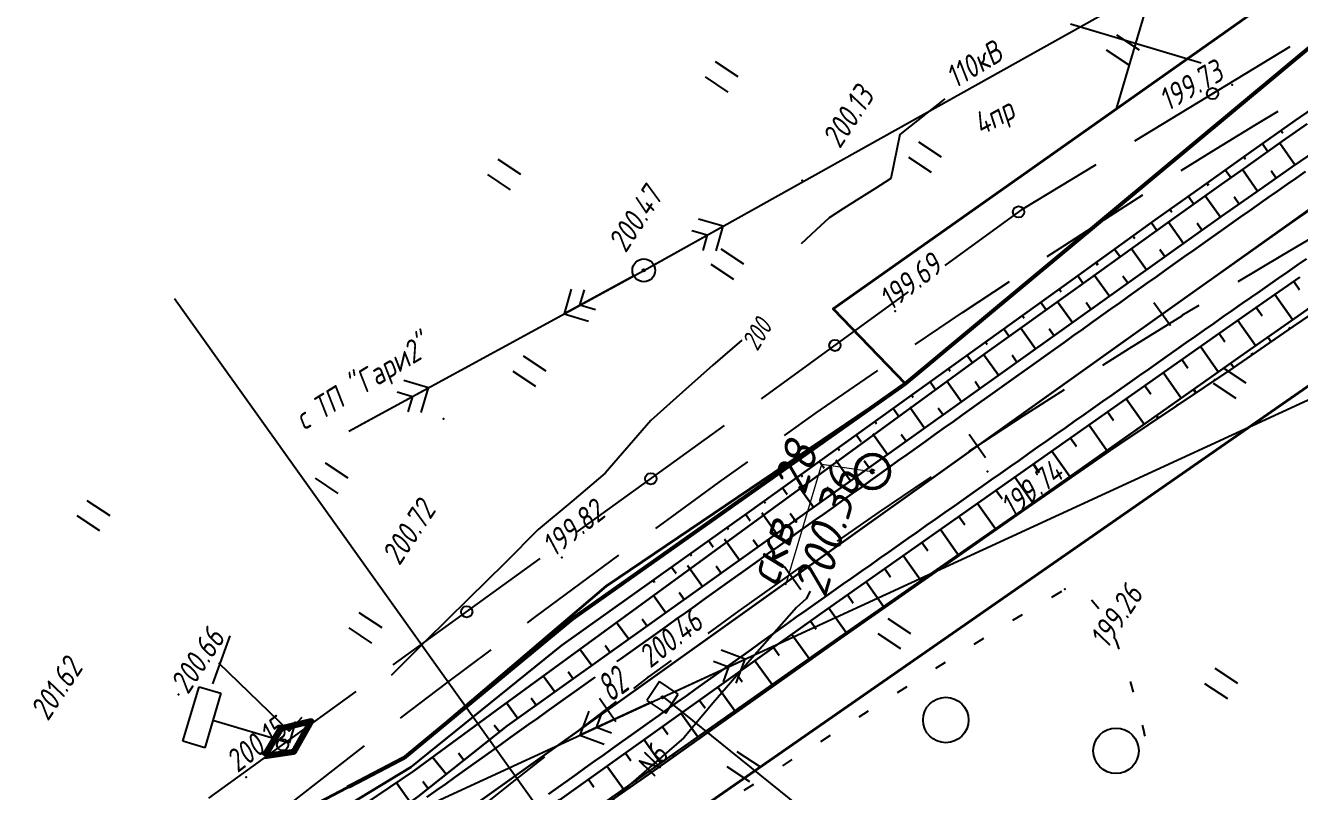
# Model space of a CAD drawing. Header units: millimetres. Extents: x 1808 to 2910, y -1045 to 155.
# Drawn here: x 1901.4 to 2013.6, y -75.3 to -7.8 of the extents above; entities that cross this region are included whole.
import ezdxf

# ---------------------------------------------------------------- set-up
doc = ezdxf.new("R2010")
doc.units = ezdxf.units.MM
doc.linetypes.add('CONTI', pattern=[0])
for name, color, linetype, lineweight in [('10', 1, 'Continuous', 35), ('геология', 7, 'Continuous', 20), ('КОПИЯ_ОСЬ_13_ОТКОСЫ', 7, 'Continuous', 30), ('КОПИЯ_ОСЬ_ГРАНИЦЫ_ПОЛОС', 7, 'Continuous', 30), ('ОСЬ_ВЕРХ_ПОКРЫТИЯ_ГРАНИЦЫ_ПОЛОС', 7, 'Continuous', 30), ('ОСЬ_ВЕРХ_ПОКРЫТИЯ_ОСЬ', 1, 'Continuous', 30)]:
    doc.layers.add(name, color=color, linetype=linetype, lineweight=lineweight)
for name, color, linetype in [('_Ростелеком', 6, 'Continuous'), ('GOR_BDEFAULT', 212, 'CONTI'), ('NAD_MDEFAULT', 7, 'CONTI'), ('PI_OTDEFAULT', 172, 'CONTI'), ('PI_TTDEFAULT', 5, 'CONTI'), ('PLN_O', 7, 'CONTI'), ('SETKR', 2, 'CONTI'), ('SIT_LDEFAULT', 7, 'CONTI'), ('USLZNDEFAULT', 7, 'CONTI'), ('ZAPSKDEFAULT', 7, 'CONTI'), ('КОПИЯ_ОСЬ_ТАНГЕНСЫ', 1, 'Continuous'), ('ОСЬ_ВЕРХ_ПОКРЫТИЯ_ПИКЕТЫ', 1, 'Continuous')]:
    doc.layers.add(name, color=color, linetype=linetype)
doc.styles.add('eskd', font='isocpeur.ttf', dxfattribs={"width": 1.2, "height": 2})
doc.styles.add('SHRFT', font='isocpeui.ttf')
doc.styles.get("Standard").update_dxf_attribs({"font": 'isocpeui.ttf'})
doc.styles.add('ГОСТ', font='isocpeur.ttf', dxfattribs={"height": 4})
doc.linetypes.add('Связь', pattern='A,12.5,[130,ltypeshp.shx,S=1,R=-30,X=0,Y=0.9],1,[130,ltypeshp.shx,S=1,R=-30,X=0,Y=0.9],1,[130,ltypeshp.shx,S=1,R=-30,X=0,Y=0.9],4.5', length=19)

# ---------------------------------------------------------------- blocks, each defined once
blk = doc.blocks.new('BL_333')
at = {"color": 0}
for p, q in [((0, -6), (0, 6)), ((-6, 0), (6, 0))]:
    blk.add_line(p, q, dxfattribs=at)
blk = doc.blocks.new('BL_2011')
at = {"color": 0}
for p, q in [((0, 0), (0, 2.4)), ((1.6, 0), (1.6, 2.4))]:
    blk.add_line(p, q, dxfattribs=at)
blk = doc.blocks.new('BL_2010')
at = {"color": 0}
for centre, radius in [((0, 5.78), 0.4), ((0, 3.46), 0.6), ((0, 3.46), 0.3), ((0, 0), 0.8), ((-3.46, -1.74), 0.6), ((-3.46, -1.74), 0.3), ((3.46, -1.74), 0.6), ((3.46, -1.74), 0.3), ((-5.78, -2.88), 0.4), ((5.78, -2.88), 0.4)]:
    blk.add_circle(centre, radius, dxfattribs=at)
blk = doc.blocks.new('BL_27')
at = {"color": 0}
for p, q in [((1, 1), (-1, 1)), ((-1, 1), (-1, -1)), ((1, -1), (1, 1)), ((-1, -1), (1, -1))]:
    blk.add_line(p, q, dxfattribs=at)
blk.add_circle((0, 0), 0.1, dxfattribs=at)
blk = doc.blocks.new('BL_26')
at = {"color": 0}
for radius in [1, 0.1]:
    blk.add_circle((0, 0), radius, dxfattribs=at)
blk = doc.blocks.new('BL_2004')
at = {"color": 0}
blk.add_circle((0, 0), 2, dxfattribs=at)
blk = doc.blocks.new('BL_13')
at = {"color": 0}
for p, q in [((-2.5, 7), (-2.5, 9)), ((-2.5, 9), (2.5, 9)), ((2.5, 9), (2.5, 7)), ((0, 7), (-2.5, 7)), ((0, 0), (0, 7)), ((2.5, 7), (0, 7)), ((2, 0), (0, 0))]:
    blk.add_line(p, q, dxfattribs=at)

msp = doc.modelspace()

# ---------------------------------------------------------------- linework, layer by layer
at = {"ltscale": 7}
msp.add_lwpolyline([(1970.69, -110.54), (1914.55, -31.89)], dxfattribs=at)
at = {"linetype": 'Continuous'}
msp.add_lwpolyline([(1975.03, -103.93), (1984.95, -89), (1957.59, -66.93)], dxfattribs=at)
at = {"layer": '10'}
for points in [[(2382.69, 127.33), (2304.69, 117.93), (2248.38, 103.31), (2232.75, 96.81), (2234.74, 91.43), (2189.64, 71.97), (2156, 57.46), (2151.97, 61.61), (2129.33, 51.95), (2020.8, 1.33), (1972.53, -32.75), (1978.89, -39.35), (1952.55, -57.17), (1943.27, -65.07), (1934.81, -72.26), (1892.21, -94.53), (1879.6, -105.38), (1875.38, -115.96)], [(2833.66, 67.69), (2735.09, 89.85), (2647.18, 100.83), (2559.51, 104.27), (2471.14, 107.41), (2378.38, 106.69), (2305.8, 97.11), (2295.2, 94.28), (2295.2, 94.28), (2255.3, 73.82), (2141.58, 24.66), (2035.75, -24.69), (1963.91, -74.64), (1919.51, -105.48), (1907.46, -118.26)], [(1907.46, -118.26), (1919.51, -105.48), (1963.91, -74.64), (2035.75, -24.69), (2141.58, 24.66), (2255.3, 73.82), (2295.2, 94.28), (2295.2, 94.28), (2305.8, 97.11), (2378.38, 106.69), (2471.14, 107.41), (2559.51, 104.27), (2647.18, 100.83), (2735.09, 89.85), (2833.66, 67.69)], [(1875.38, -115.96), (1879.6, -105.38), (1892.21, -94.53), (1934.81, -72.26), (1943.27, -65.07), (1952.55, -57.17), (1978.89, -39.35), (1972.53, -32.75), (2020.8, 1.33), (2129.33, 51.95)]]:
    msp.add_lwpolyline(points, dxfattribs=at)
at = {"layer": '_Ростелеком', "color": 5, "linetype": 'Связь', "const_width": 0.35}
msp.add_lwpolyline([(2348.12, 120.89), (2321.15, 116.52), (2312.36, 114.96), (2276.78, 106.97), (2276.78, 106.97), (2234.74, 91.43), (2193.36, 73.57), (2156, 57.46), (2107.09, 38.78), (2083.86, 27.75), (2056.52, 15.86), (2037.69, 5.21), (2016.21, -8.3), (1978.89, -39.35), (1949.58, -60.05), (1934.81, -72.26)], dxfattribs=at)
at = {"layer": '_Ростелеком', "ltscale": 0.25}
for points in [[(1917.92, -65.77), (1919.45, -61.56)], [(1918.43, -63.92), (1924.65, -69.94), (1925.79, -68.7)]]:
    msp.add_lwpolyline(points, dxfattribs=at)
at = {"layer": '_Ростелеком', "color": 5, "linetype": 'ByBlock', "lineweight": 100, "ltscale": 0.25}
msp.add_lwpolyline([(1922.46, -72.15), (1925.06, -71.75), (1926.58, -69.07), (1923.91, -69.71), (1922.46, -72.15)], dxfattribs=at)
at = {"layer": '_Ростелеком', "color": 5, "linetype": 'Связь'}
msp.add_lwpolyline([(1934.81, -72.26, 0.35, 0.35, 0), (1929.82, -74.87, 0, 0, 0), (1924.36, -70.93, 0, 0, 0)], format="xyseb", dxfattribs=at)
at = {"layer": 'GOR_BDEFAULT', "color": 212, "elevation": 200, "flags": 128}
for points in [[(1982.38, -14.26), (1978.41, -17.4), (1977.61, -21.29), (1976.19, -22.18), (1974.8, -23.07), (1973.45, -23.93), (1972.17, -24.76), (1971.01, -25.82), (1969.72, -27.03)], [(1964.48, -35.51), (1961.94, -37.73), (1959.28, -40.11), (1956.49, -42.59), (1952.45, -47.22), (1949.52, -49.73), (1946.56, -52.2), (1943.67, -55.11), (1940.39, -58.33), (1936.69, -61.96), (1933.61, -65.05)], [(1970.51, -57.62), (1970.15, -58.28), (1969.31, -59.04), (1965.2, -63.73), (1961.98, -67.46), (1959.39, -70.53), (1956.79, -72.75), (1954.27, -74.97), (1951.87, -77.16), (1949.58, -79.26)]]:
    msp.add_lwpolyline(points, dxfattribs=at)
at = {"layer": 'PI_TTDEFAULT', "color": 5}
for p in [(2007.66, -13.05, 199.73), (1969.81, -21.45, 200.12), (1955.86, -29.37, 200.47), (1977.99, -32.95, 199.69), (1938.23, -42.45, 200.72), (1986.13, -47.07, 199.74), (1948.65, -54.66, 199.82), (1992.94, -57.45, 199.26), (1956.29, -65.17, 200.46), (1914.9, -66.72, 200.66), (1920.85, -74, 200.15)]:
    msp.add_point(p, dxfattribs=at)
at = {"layer": 'PLN_O'}
for p, q in [((1999.1, -17.96), (2012.78, -9.66)), ((1989.29, -23.92), (1995.68, -20.04)), ((1982.39, -28.93), (1989.29, -23.92)), ((1966.22, -40.68), (1979.16, -31.27)), ((1949.99, -52.4), (1962.96, -43.03)), ((1933.79, -64.11), (1946.75, -54.75)), ((1917.57, -75.83), (1930.54, -66.46))]:
    msp.add_line(p, q, dxfattribs=at)
for centre in [(2005.94, -13.81), (1988.86, -24.23), (1972.69, -35.98), (1956.48, -47.72), (1940.27, -59.43), (1924.06, -71.15)]:
    msp.add_circle(centre, 0.5, dxfattribs=at)
at = {"layer": 'SIT_LDEFAULT', "color": 7}
for p, q in [((1955.86, -29.37), (2130.52, 68.14)), ((2009.66, -16.58), (2011.71, -15.36)), ((2005.87, -18.9), (2009.66, -16.58)), ((2003.18, -20.58), (2005.87, -18.9)), ((1997.41, -24.25), (1999.8, -22.72)), ((1992.93, -27.15), (1997.41, -24.25)), ((1956.74, -28.88), (1962.85, -25.47)), ((1962.85, -25.47), (1960.67, -24.86)), ((1962.23, -27.65), (1962.85, -25.47)), ((1960.09, -25.86), (1961.45, -26.25)), ((1961.45, -26.25), (1961.06, -27.61)), ((2015.67, -25.92), (2011.96, -28.11)), ((1991.39, -28.14), (1992.92, -27.14)), ((2011.96, -28.11), (2008.15, -30.39)), ((1929.88, -43.54), (1955.86, -29.37)), ((1954.99, -29.85), (1948.84, -33.2)), ((1949.47, -31.03), (1948.84, -33.2)), ((1950.24, -32.43), (1950.64, -31.08)), ((1983.93, -33.09), (1988.05, -30.35)), ((1951.6, -32.84), (1950.24, -32.43)), ((2004.73, -32.46), (2003.24, -33.36)), ((1948.84, -33.2), (1951, -33.84)), ((1979.75, -35.91), (1983.93, -33.09)), ((2003.25, -33.38), (1998.56, -36.29)), ((1998.56, -36.29), (1996.24, -37.75)), ((1957.51, -66.96), (2021.77, -37.36)), ((1936.9, -39.71), (1934.73, -39.07)), ((1971.05, -41.93), (1975.34, -38.94)), ((1975.34, -38.94), (1976.46, -38.18)), ((1930.75, -43.06), (1936.9, -39.71)), ((1934.14, -40.08), (1935.49, -40.48)), ((1936.26, -41.89), (1936.9, -39.71)), ((1992.86, -39.89), (1989.22, -42.22)), ((1935.49, -40.48), (1935.1, -41.83)), ((1968.26, -43.91), (1971.05, -41.93)), ((1989.22, -42.22), (1984.88, -45.06)), ((1984.88, -45.06), (1984.48, -45.33)), ((1962.51, -48.03), (1965.01, -46.23)), ((1958.32, -51.06), (1962.51, -48.03)), ((1980.71, -47.84), (1976.55, -50.67)), ((1981.15, -47.56), (1980.72, -47.85)), ((1956.91, -52.1), (1958.33, -51.07)), ((1976.55, -50.67), (1972.9, -53.21)), ((1950.28, -56.95), (1953.67, -54.46)), ((1969.63, -55.51), (1968.29, -56.46)), ((1946.37, -59.84), (1950.28, -56.95)), ((1968.29, -56.46), (1964.22, -59.36)), ((1991.8, -58.13), (1992.66, -57.62)), ((1964.22, -59.36), (1961.5, -61.33)), ((1995.28, -58.39), (1995.94, -59.14)), ((1945.63, -60.39), (1946.37, -59.84)), ((1988.35, -60.17), (1989.21, -59.66)), ((1938.49, -65.73), (1942.42, -62.78)), ((1984.96, -62.27), (1985.81, -61.74)), ((1997.33, -61.79), (1997.44, -62.02)), ((1997.44, -62.02), (1997.69, -62.73)), ((1958.27, -63.71), (1956.29, -65.17)), ((1958.42, -66.54), (1964.78, -63.61)), ((1962, -63.79), (1963.33, -64.27)), ((1964.78, -63.61), (1962.66, -62.82)), ((1963.99, -65.73), (1964.78, -63.61)), ((1981.58, -64.4), (1982.43, -63.87)), ((1963.33, -64.27), (1962.84, -65.61)), ((1934.58, -68.69), (1938.49, -65.73)), ((1956.29, -65.17), (1954.96, -66.18)), ((1978.19, -66.53), (1979.04, -66)), ((1998.68, -65.56), (1998.96, -66.52)), ((1906.68, -90.34), (1957.51, -66.96)), ((1956.6, -67.37), (1950.24, -70.3)), ((1951.03, -68.18), (1950.24, -70.3)), ((1952.39, -68.12), (1950.3, -69.73)), ((1951.7, -69.63), (1952.19, -68.3)), ((1953.42, -67.34), (1952.39, -68.12)), ((1974.82, -68.68), (1975.66, -68.14)), ((1934.43, -68.8), (1934.58, -68.69)), ((1999.74, -69.41), (1999.91, -70.09)), ((1950.24, -70.3), (1952.37, -71.09)), ((1953.02, -70.12), (1951.7, -69.63)), ((1971.45, -70.84), (1972.29, -70.29)), ((1999.9, -70.09), (1999.97, -70.39)), ((1927.02, -74.54), (1930.75, -71.63)), ((1930.75, -71.63), (1931.26, -71.24)), ((1947.13, -72.19), (1944.51, -74.26)), ((1968.09, -73), (1968.93, -72.45)), ((1923.42, -77.38), (1927.02, -74.54)), ((1944.52, -74.26), (1940.64, -77.35)), ((1964.71, -75.15), (1965.55, -74.61))]:
    msp.add_line(p, q, dxfattribs=at)
at = {"layer": 'геология', "color": 1, "linetype": 'Continuous'}
for p, q in [((1968.36, -57.06), (1971.53, -46.43)), ((1971.53, -46.43), (1975.94, -47.09))]:
    msp.add_line(p, q, dxfattribs=at)
at = {"layer": 'геология', "color": 1, "linetype": 'Continuous', "lineweight": 50}
for radius in [1.5, 0.103]:
    msp.add_circle((1975.99, -47.08), radius, dxfattribs=at)
at = {"layer": 'КОПИЯ_ОСЬ_13_ОТКОСЫ'}
for points in [[(1925.59, -79.03), (1935.34, -73.11), (1948.62, -62.41), (1948.62, -62.41), (1965.14, -50.62), (1993.58, -30.21), (2000.89, -24.93), (2004.98, -22.01), (2009.09, -19.09), (2013.21, -16.19), (2016.75, -13.74)], [(1926.15, -79.82), (1935.59, -73.46), (1942.88, -68.09), (1985.93, -36.7), (1994.06, -30.88), (2001.78, -25.32), (2006.69, -21.81), (2008.74, -20.36), (2012.04, -18.04), (2014.27, -16.48)], [(1926.15, -79.82), (1935.59, -73.46), (1942.88, -68.09), (1985.93, -36.7), (1994.06, -30.88), (2001.78, -25.32), (2006.69, -21.81), (2008.74, -20.36), (2012.04, -18.04), (2014.27, -16.48)], [(1935.99, -75.7), (1943.84, -69.48), (2001.88, -28.06), (2006.79, -24.58), (2010.08, -22.28), (2012.96, -20.27), (2019.19, -16)], [(2011.96, -17.06), (2012.12, -17.29)], [(2010.32, -18.21), (2010.81, -18.9)], [(2013.2, -20.11), (2011.87, -18.16)], [(2008.69, -19.37), (2008.85, -19.59)], [(2007.06, -20.52), (2007.54, -21.21)], [(2009.91, -22.39), (2008.57, -20.48)], [(2011.55, -21.25), (2011.11, -20.61)], [(2005.43, -21.68), (2005.59, -21.91)], [(2003.8, -22.85), (2004.29, -23.53)], [(2006.64, -24.69), (2005.3, -22.8)], [(2008.28, -23.54), (2007.83, -22.91)], [(2002.18, -24.01), (2002.34, -24.24)], [(2000.55, -25.18), (2001.04, -25.85)], [(2003.38, -27), (2002.05, -25.13)], [(2005.01, -25.85), (2004.57, -25.22)], [(1998.93, -26.35), (1999.09, -26.57)], [(1997.31, -27.52), (1997.79, -28.19)], [(2000.12, -29.32), (1998.79, -27.47)], [(2001.74, -28.16), (2001.3, -27.54)], [(1995.69, -28.69), (1995.85, -28.91)], [(1948.48, -75.99), (1971.52, -59.55), (2006.27, -35.1), (2010.36, -32.24), (2013.63, -29.97)], [(1994.07, -29.86), (1994.55, -30.53)], [(1996.86, -31.64), (1995.55, -29.81)], [(1998.49, -30.48), (1998.05, -29.87)], [(1949.91, -77.99), (1973.05, -61.69), (1989.23, -50.45), (2008.66, -36.74), (2013.14, -33.6), (2016.41, -31.33)], [(1949.91, -77.99), (1973.05, -61.69), (1989.23, -50.45), (2008.66, -36.74), (2013.14, -33.6), (2016.41, -31.33)], [(1992.44, -31.03), (1992.6, -31.25)], [(2013.08, -30.36), (2013.59, -31.1)], [(1950.01, -78.13), (1956.56, -73.54), (1972.88, -61.98), (1989.28, -50.52), (1996.93, -45.23), (1997.75, -44.66), (2007.71, -37.99), (2013.05, -34.32), (2016.33, -32.08)], [(1990.82, -32.2), (1991.29, -32.86)], [(1993.6, -33.97), (1992.3, -32.14)], [(1995.23, -32.8), (1994.8, -32.19)], [(2011.43, -31.5), (2012.97, -33.71)], [(1989.19, -33.36), (1989.35, -33.58)], [(2009.79, -32.64), (2010.31, -33.38)], [(1987.57, -34.53), (1988.04, -35.19)], [(1990.35, -36.29), (1989.05, -34.47)], [(1991.98, -35.13), (1991.54, -34.52)], [(2008.15, -33.79), (2009.71, -36)], [(2012.74, -34.53), (2012.65, -34.39)], [(1985.94, -35.69), (1986.1, -35.91)], [(2006.51, -34.93), (2007.03, -35.67)], [(2011.09, -35.66), (2010.8, -35.24)], [(1984.32, -36.86), (1984.79, -37.51)], [(1987.09, -38.61), (1985.79, -36.8)], [(1988.72, -37.45), (1988.29, -36.85)], [(2004.88, -36.08), (2006.44, -38.3)], [(2009.45, -36.8), (2009.36, -36.67)], [(1982.69, -38.03), (1982.85, -38.24)], [(2003.24, -37.23), (2003.76, -37.97)], [(2007.8, -37.93), (2007.53, -37.54)], [(1981.07, -39.19), (1981.53, -39.83)], [(1983.84, -40.94), (1982.54, -39.12)], [(1985.46, -39.77), (1985.03, -39.17)], [(2001.61, -38.38), (2003.17, -40.61)], [(2006.14, -39.04), (2006.07, -38.94)], [(1979.44, -40.36), (1979.59, -40.57)], [(1999.97, -39.53), (2000.49, -40.28)], [(2004.48, -40.16), (2004.26, -39.84)], [(1980.58, -43.26), (1979.28, -41.43)], [(1982.21, -42.1), (1981.77, -41.49)], [(1998.34, -40.68), (1999.91, -42.92)], [(2002.82, -41.27), (2002.76, -41.19)], [(1977.82, -41.52), (1978.27, -42.15)], [(1996.7, -41.84), (1997.22, -42.58)], [(2001.15, -42.38), (2001, -42.15)], [(1976.19, -42.69), (1976.34, -42.89)], [(1995.06, -42.99), (1996.64, -45.22)], [(1999.49, -43.5), (1999.46, -43.45)], [(1974.57, -43.85), (1975.01, -44.47)], [(1977.32, -45.58), (1976.02, -43.75)], [(1978.95, -44.42), (1978.52, -43.81)], [(1993.43, -44.14), (1993.95, -44.88)], [(1997.83, -44.61), (1997.73, -44.46)], [(1972.94, -45.02), (1973.09, -45.22)], [(1991.79, -45.29), (1993.37, -47.53)], [(1996.18, -45.74), (1996.15, -45.7)], [(1971.32, -46.19), (1971.75, -46.79)], [(1974.07, -47.91), (1972.76, -46.07)], [(1975.7, -46.75), (1975.26, -46.13)], [(1990.16, -46.44), (1990.68, -47.19)], [(1994.54, -46.88), (1994.46, -46.76)], [(1969.69, -47.35), (1969.83, -47.55)], [(1988.52, -47.59), (1990.1, -49.84)], [(1992.89, -48.02), (1992.87, -47.99)], [(1968.07, -48.52), (1968.49, -49.11)], [(1970.81, -50.23), (1969.5, -48.39)], [(1972.44, -49.07), (1972, -48.46)], [(1986.88, -48.74), (1987.41, -49.49)], [(1991.25, -49.16), (1991.19, -49.07)], [(1966.44, -49.68), (1966.58, -49.88)], [(1985.25, -49.89), (1986.82, -52.13)], [(1989.6, -50.29), (1989.59, -50.27)], [(1964.82, -50.85), (1965.23, -51.43)], [(1967.56, -52.55), (1966.24, -50.71)], [(1969.18, -51.39), (1968.75, -50.78)], [(1983.61, -51.04), (1984.13, -51.78)], [(1987.96, -51.44), (1987.91, -51.37)], [(1963.19, -52.01), (1963.33, -52.2)], [(1981.98, -52.19), (1983.54, -54.41)], [(1986.32, -52.58), (1986.3, -52.56)], [(1961.56, -53.17), (1961.97, -53.75)], [(1964.3, -54.88), (1962.98, -53.03)], [(1965.93, -53.72), (1965.49, -53.1)], [(1980.34, -53.34), (1980.86, -54.08)], [(1984.68, -53.73), (1984.63, -53.65)], [(1959.93, -54.33), (1960.07, -54.52)], [(1978.71, -54.49), (1980.25, -56.69)], [(1983.04, -54.88), (1983.02, -54.85)], [(1958.3, -55.49), (1958.71, -56.07)], [(1961.04, -57.2), (1959.72, -55.35)], [(1962.67, -56.04), (1962.23, -55.42)], [(1977.07, -55.65), (1977.58, -56.37)], [(1981.41, -56.02), (1981.34, -55.93)], [(1956.68, -56.66), (1956.81, -56.85)], [(1975.43, -56.8), (1976.97, -58.97)], [(1979.77, -57.17), (1979.74, -57.13)], [(1957.79, -59.52), (1956.71, -58.01)], [(1959.42, -58.36), (1958.97, -57.74)], [(1973.8, -57.95), (1974.3, -58.67)], [(1978.13, -58.31), (1978.06, -58.21)], [(1972.16, -59.1), (1973.68, -61.25)], [(1976.49, -59.46), (1976.46, -59.42)], [(1954.53, -61.85), (1953.47, -60.37)], [(1956.16, -60.69), (1955.72, -60.07)], [(1970.53, -60.26), (1971.04, -60.96)], [(1974.85, -60.61), (1974.77, -60.5)], [(1968.9, -61.42), (1970.42, -63.54)], [(1951.28, -64.17), (1950.24, -62.72)], [(1952.9, -63.01), (1952.46, -62.39)], [(1967.28, -62.58), (1967.78, -63.28)], [(1971.58, -62.91), (1971.49, -62.79)], [(1973.21, -61.75), (1973.18, -61.71)], [(1965.65, -63.74), (1967.15, -65.84)], [(1949.65, -65.33), (1949.2, -64.71)], [(1964.02, -64.9), (1964.52, -65.6)], [(1969.94, -64.06), (1969.91, -64.02)], [(1948.02, -66.49), (1947.01, -65.08)], [(1962.39, -66.06), (1963.88, -68.15)], [(1968.31, -65.22), (1968.22, -65.09)], [(1946.39, -67.66), (1945.95, -67.03)], [(1960.76, -67.23), (1961.26, -67.91)], [(1966.68, -66.37), (1966.65, -66.33)], [(1944.76, -68.82), (1943.78, -67.44)], [(1959.14, -68.39), (1960.61, -70.45)], [(1965.05, -67.53), (1964.95, -67.39)], [(1943.16, -70.01), (1942.68, -69.41)], [(1963.42, -68.68), (1963.38, -68.64)], [(1957.51, -69.55), (1957.99, -70.23)], [(1961.78, -69.84), (1961.68, -69.7)], [(1955.88, -70.71), (1957.34, -72.75)], [(1960.15, -71), (1960.11, -70.94)], [(1938.46, -73.74), (1937.26, -72.23)], [(1940.03, -72.5), (1939.54, -71.89)], [(1954.25, -71.87), (1954.73, -72.55)], [(1958.52, -72.15), (1958.41, -72)], [(1952.63, -73.04), (1954.07, -75.06)], [(1956.89, -73.31), (1956.85, -73.26)], [(1935.3, -76.19), (1934.08, -74.48)], [(1936.89, -74.98), (1936.4, -74.37)], [(1951, -74.2), (1951.47, -74.86)], [(1955.25, -74.46), (1955.14, -74.3)]]:
    msp.add_lwpolyline(points, dxfattribs=at)
at = {"layer": 'КОПИЯ_ОСЬ_ГРАНИЦЫ_ПОЛОС'}
for points in [[(2014.13, -20.68), (2013.3, -21.25), (2012.48, -21.82), (2011.66, -22.39), (2010.83, -22.97), (2010.01, -23.54), (2009.19, -24.12), (2008.37, -24.69), (2007.55, -25.27), (2006.73, -25.85), (2005.92, -26.42), (2005.1, -27), (2004.28, -27.58), (2003.46, -28.16), (2002.65, -28.74), (2001.83, -29.32), (2001.02, -29.9), (2000.2, -30.48), (1999.39, -31.06), (1998.57, -31.64), (1997.76, -32.22), (1996.95, -32.8), (1996.13, -33.38), (1995.32, -33.96), (1994.51, -34.54), (1993.69, -35.12), (1992.88, -35.71), (1992.07, -36.29), (1991.25, -36.87), (1990.44, -37.45), (1989.63, -38.03), (1988.81, -38.61), (1988, -39.19), (1987.19, -39.77), (1986.37, -40.35), (1985.56, -40.93), (1984.75, -41.51), (1983.93, -42.09), (1983.12, -42.67), (1982.31, -43.25), (1981.49, -43.83), (1980.68, -44.41), (1979.87, -44.99), (1979.05, -45.57), (1978.24, -46.15), (1977.43, -46.73), (1976.61, -47.32), (1975.8, -47.9), (1974.99, -48.48), (1974.17, -49.06), (1973.36, -49.64), (1972.55, -50.22), (1971.73, -50.8), (1970.92, -51.38), (1970.11, -51.96), (1969.29, -52.54), (1968.48, -53.12), (1967.67, -53.7), (1966.85, -54.28), (1966.04, -54.86), (1965.23, -55.44), (1964.41, -56.02), (1963.6, -56.6), (1962.79, -57.18), (1961.97, -57.76), (1961.16, -58.34), (1960.35, -58.93), (1959.53, -59.51), (1958.72, -60.09), (1957.91, -60.67), (1957.09, -61.25), (1956.28, -61.83), (1955.47, -62.41), (1954.65, -62.99), (1953.84, -63.57), (1953.49, -63.82)], [(1951.58, -65.18), (1951.4, -65.31), (1950.59, -65.89), (1949.77, -66.47), (1948.96, -67.05), (1948.15, -67.63), (1947.33, -68.21), (1946.52, -68.79), (1945.71, -69.37), (1944.89, -69.95), (1944.08, -70.54), (1943.27, -71.12), (1942.45, -71.7), (1941.64, -72.28), (1940.83, -72.86), (1940.01, -73.44), (1939.2, -74.02), (1938.39, -74.6), (1937.57, -75.18), (1936.76, -75.76)]]:
    msp.add_lwpolyline(points, dxfattribs=at)
at = {"layer": 'КОПИЯ_ОСЬ_ТАНГЕНСЫ'}
msp.add_line((1882.38, -118.26), (2034.48, -9.69), dxfattribs=at)
at = {"layer": 'ОСЬ_ВЕРХ_ПОКРЫТИЯ_ГРАНИЦЫ_ПОЛОС'}
for points in [[(1931.59, -78.83), (1935.99, -75.7), (1943.84, -69.48), (2001.88, -28.06), (2006.79, -24.58), (2010.08, -22.28), (2012.96, -20.27), (2019.19, -16)], [(2014.21, -28.36), (2013.39, -28.92), (2012.57, -29.49), (2011.75, -30.06), (2010.94, -30.62), (2010.12, -31.19), (2009.3, -31.76), (2008.49, -32.33), (2007.67, -32.9), (2006.85, -33.47), (2006.04, -34.04), (2005.22, -34.62), (2004.41, -35.19), (2003.59, -35.76), (2002.77, -36.34), (2001.96, -36.91), (2001.14, -37.48), (2000.33, -38.06), (1999.51, -38.63), (1998.69, -39.21), (1997.88, -39.78), (1997.06, -40.36), (1996.24, -40.93), (1995.43, -41.5), (1994.61, -42.08), (1993.79, -42.65), (1992.98, -43.23), (1992.16, -43.8), (1991.35, -44.38), (1990.53, -44.95), (1989.71, -45.52), (1988.9, -46.1), (1988.08, -46.67), (1987.26, -47.25), (1986.45, -47.82), (1985.63, -48.4), (1984.82, -48.97), (1984, -49.55), (1983.18, -50.12), (1982.37, -50.69), (1981.55, -51.27), (1980.73, -51.84), (1979.92, -52.42), (1979.1, -52.99), (1978.28, -53.57), (1977.47, -54.14), (1976.65, -54.72), (1975.84, -55.29), (1975.02, -55.86), (1974.2, -56.44), (1973.39, -57.01), (1972.57, -57.59), (1971.75, -58.16), (1970.94, -58.74), (1970.13, -59.31), (1969.32, -59.89), (1968.51, -60.47), (1967.7, -61.05), (1966.89, -61.62), (1966.08, -62.2), (1965.28, -62.78), (1964.47, -63.36), (1963.66, -63.93), (1962.85, -64.51), (1962.04, -65.09), (1961.23, -65.67), (1960.42, -66.24), (1959.61, -66.82), (1958.8, -67.4), (1957.99, -67.98), (1957.19, -68.55), (1956.38, -69.13), (1955.57, -69.71), (1954.76, -70.28), (1953.95, -70.86), (1953.14, -71.44), (1952.33, -72.02), (1951.52, -72.59), (1950.71, -73.17), (1949.91, -73.75), (1949.1, -74.33), (1948.29, -74.9), (1947.48, -75.48)], [(1938.07, -82.81), (1940.05, -81.39), (1948.48, -75.99), (1971.52, -59.55), (2006.27, -35.1), (2010.36, -32.24), (2013.63, -29.97)]]:
    msp.add_lwpolyline(points, dxfattribs=at)
at = {"layer": 'ОСЬ_ВЕРХ_ПОКРЫТИЯ_ОСЬ'}
msp.add_lwpolyline([(1929.54, -84.6), (1997.64, -35.99), (1997.64, -35.99), (2004.84, -30.86), (2008.05, -28.59), (2010.46, -26.89), (2012.87, -25.2), (2014.48, -24.08)], dxfattribs=at)
at = {"layer": 'ОСЬ_ВЕРХ_ПОКРЫТИЯ_ПИКЕТЫ'}
for p, q in [((2002.24, -34.25), (2000.78, -32.22)), ((1985.96, -45.87), (1984.5, -43.83)), ((1969.68, -57.49), (1968.23, -55.45)), ((1953.4, -69.11), (1951.95, -67.07)), ((1953.4, -69.11), (1951.95, -67.07))]:
    msp.add_line(p, q, dxfattribs=at)

# ---------------------------------------------------------------- block references
at = {"layer": '_Ростелеком', "rotation": 73.41206077923891}
msp.add_blockref('BL_13', (1924.63, -71), dxfattribs=at)
at = {"layer": 'SETKR', "color": 82, "rotation": 73.41206077923891}
msp.add_blockref('BL_333', (1999.18, -9.41), dxfattribs=at)
at = {"layer": 'USLZNDEFAULT', "color": 7, "rotation": 56.41206077923889}
for name, p in [('BL_2010', (2015.96, -3.87)), ('BL_26', (1955.86, -29.37)), ('BL_27', (1957.51, -66.96))]:
    msp.add_blockref(name, p, dxfattribs=at)
at = {"layer": 'ZAPSKDEFAULT', "color": 7, "rotation": 56.41206077923889}
for name, p in [('BL_2011', (1998.61, -11.32)), ('BL_2011', (1963.29, -13.67)), ('BL_2011', (1981.2, -20.75)), ('BL_2011', (1944.14, -22.27)), ('BL_2011', (1963.79, -30.17)), ('BL_2011', (1946.37, -39.59)), ('BL_2011', (2008.01, -40.65)), ('BL_2011', (1928.96, -49.01)), ('BL_2011', (1907.98, -52.31)), ('BL_2011', (1931.93, -62.18)), ('BL_2011', (1978.5, -62.7)), ('BL_2011', (2007.27, -67.09)), ('BL_2004', (1982.45, -68.96)), ('BL_2004', (1997.44, -71.67)), ('BL_2011', (1965.21, -74.41))]:
    msp.add_blockref(name, p, dxfattribs=at)

# ---------------------------------------------------------------- texts
at = {"layer": 'GOR_BDEFAULT', "color": 212, "style": 'SHRFT', "width": 0.75}
msp.add_text('200', height=1.722, rotation=58.2735, dxfattribs=at).set_placement((1965.85, -36.57, 200))
at = {"layer": 'NAD_MDEFAULT', "color": 7, "style": 'eskd', "oblique": 10, "width": 0.8}
for s, rotation, p in [('110кВ', 31.4121, (1983.28, -13.41)), ('4пр', 28.4121, (1985.57, -17.55)), ('с ТП "Гари2"', 31.4121, (1925.95, -43.51)), ('N6', 56.4121, (1956.75, -74.13))]:
    msp.add_text(s, height=2, rotation=rotation, dxfattribs=at).set_placement(p)
at = {"layer": 'PI_OTDEFAULT', "color": 172, "style": 'eskd', "oblique": 10, "width": 0.8}
for s, rotation, p in [('199.73', 29.7599, (2001.99, -15.4)), ('200.13', 56.4121, (1973.11, -18.75)), ('200.47', 56.4121, (1954.26, -27.92)), ('199.69', 38.0698, (1977.61, -32.98)), ('199.74', 38.0698, (1988.29, -51.22)), ('200.72', 56.4121, (1934.34, -55.46)), ('199.82', 38.0698, (1947.94, -54.67)), ('199.26', 56.4121, (1996.67, -62.8)), ('200.46', 38.0698, (1956.43, -64.46)), ('200.66', 56.4121, (1915.72, -66.8)), ('201.62', 56.4121, (1903.39, -69.14)), ('200.15', 38.0698, (1920.09, -73.67))]:
    msp.add_text(s, height=2, rotation=rotation, dxfattribs=at).set_placement(p)
at = {"layer": 'геология', "color": 1, "style": 'ГОСТ', "oblique": 15}
for s, p in [('скв. 28', (1967.65, -57.36)), ('200.36', (1971.84, -58.32))]:
    msp.add_text(s, height=3, rotation=73.5121, dxfattribs=at).set_placement(p)
at = {"layer": 'ОСЬ_ВЕРХ_ПОКРЫТИЯ_ПИКЕТЫ', "width": 0.6}
msp.add_text('82', height=2.5, rotation=35.5163, dxfattribs=at).set_placement((1952.95, -67.45))

doc.saveas('drawing.dxf')
